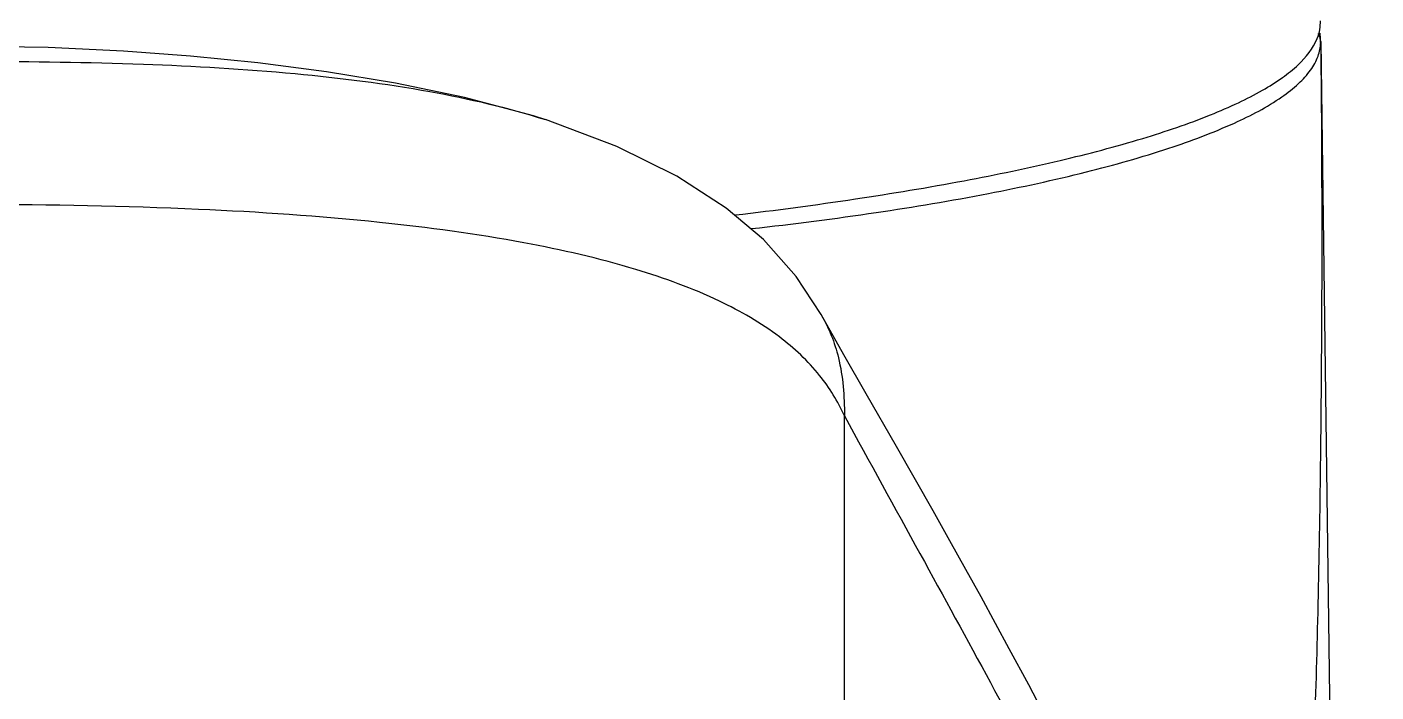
# Model space of a CAD drawing. Header units: millimetres. Extents: x 1091 to 1735, y 843 to 1297.
# Drawn here: x 1491.55 to 1515.64, y 1132.7 to 1144.58 of the extents above; entities that cross this region are included whole.
import ezdxf

# ---------------------------------------------------------------- set-up
doc = ezdxf.new("R2010")
doc.units = ezdxf.units.MM

msp = doc.modelspace()

# ---------------------------------------------------------------- linework, layer by layer
at = {"color": 7, "linetype": 'Continuous'}
for p, q in [((1514.594, 1144.373), (1514.596, 1144.378)), ((1514.656, 1144.323), (1515.644, 1071.913)), ((1500.81, 1142.926), (1500.818, 1142.923)), ((1507.078, 1137.087), (1506.537, 1138.03)), ((1507.733, 1135.935), (1507.078, 1137.087)), ((1508.033, 1135.403), (1507.733, 1135.935)), ((1508.32, 1134.891), (1508.033, 1135.403)), ((1508.592, 1134.399), (1508.32, 1134.891)), ((1508.85, 1133.928), (1508.592, 1134.399)), ((1509.095, 1133.475), (1508.85, 1133.928)), ((1509.441, 1132.83), (1509.095, 1133.475)), ((1509.762, 1132.222), (1509.441, 1132.83))]:
    msp.add_line(p, q, dxfattribs=at)
at = {"color": 9, "linetype": 'Continuous'}
msp.add_line((1506.151, 1128.151), (1506.151, 1137.635), dxfattribs=at)
at = {"color": 7, "linetype": 'Continuous'}
for points in [[(1500.818, 1142.923), (1500.597, 1142.992), (1499.368, 1143.322), (1498.133, 1143.579), (1496.898, 1143.781), (1495.676, 1143.939), (1494.469, 1144.059), (1493.277, 1144.15), (1491.932, 1144.215), (1490.651, 1144.234)], [(1505.733, 1139.447), (1505.287, 1140.125), (1504.703, 1140.786), (1504.04, 1141.344), (1503.156, 1141.914), (1502.086, 1142.447), (1500.81, 1142.926)], [(1506.537, 1138.03), (1506.142, 1138.726), (1505.733, 1139.447)]]:
    msp.add_lwpolyline(points, dxfattribs=at)
at = {"color": 9, "linetype": 'Continuous'}
for centre, radius, start, end in [((1514.316, 1144.299), 0.34, 22.9983, 28.6565), ((1514.313, 1144.298), 0.343, 11.9833, 22.9552), ((1514.316, 1144.299), 0.34, 0.8296, 12.0145), ((1513.852, 1144.322), 0.805, 359.318, 0.0235), ((1513.803, 1144.323), 0.853, 358.6826, 359.3182)]:
    msp.add_arc(centre, radius, start, end, dxfattribs=at)
at = {"color": 7, "linetype": 'Continuous'}
for centre, radius, start, end in [((1513.574, 1144.318), 1.082, 1.1045, 8.0236), ((1513.921, 1144.322), 0.735, 1.2755, 8.7153)]:
    msp.add_arc(centre, radius, start, end, dxfattribs=at)
for points, knots in [([(1514.596, 1144.378), (1514.616, 1144.429), (1514.646, 1144.533), (1514.653, 1144.641), (1514.651, 1144.693)], [0, 0, 0, 0, 0.508842, 1, 1, 1, 1]), ([(1504.205, 1141.223), (1504.92, 1141.308), (1506.285, 1141.489), (1508.221, 1141.81), (1509.934, 1142.166), (1511.405, 1142.552), (1512.465, 1142.91), (1513.172, 1143.215), (1513.602, 1143.436), (1513.962, 1143.661), (1514.316, 1143.943), (1514.522, 1144.195), (1514.594, 1144.373)], [0, 0, 0, 0, 0.194952, 0.372677, 0.531168, 0.668759, 0.784243, 0.83351, 0.877123, 0.915207, 0.94803, 1, 1, 1, 1])]:
    msp.add_open_spline(points, degree=3, knots=knots, dxfattribs=at)
at = {"color": 9, "linetype": 'Continuous'}
msp.add_open_spline([(1514.656, 1144.323), (1514.655, 1144.367), (1514.645, 1144.412), (1514.628, 1144.453)], degree=3, dxfattribs=at)
for points, knots in [([(1504.492, 1140.979), (1505.236, 1141.062), (1506.65, 1141.243), (1508.646, 1141.577), (1510.392, 1141.955), (1511.862, 1142.368), (1513.036, 1142.805), (1513.811, 1143.207), (1514.253, 1143.55), (1514.477, 1143.793), (1514.618, 1144.044), (1514.654, 1144.22), (1514.656, 1144.303)], [0, 0, 0, 0, 0.203122, 0.386782, 0.54888, 0.687463, 0.800809, 0.888327, 0.922895, 0.952178, 0.977354, 1, 1, 1, 1]), ([(1514.656, 1144.303), (1514.666, 1143.408), (1514.678, 1141.635), (1514.673, 1139.009), (1514.649, 1136.461), (1514.605, 1134.026), (1514.539, 1131.752), (1514.449, 1129.692), (1514.337, 1127.915), (1514.219, 1126.643), (1514.103, 1125.827), (1514.018, 1125.376), (1513.928, 1125.031), (1513.833, 1124.78), (1513.735, 1124.609), (1513.63, 1124.505), (1513.514, 1124.465), (1513.401, 1124.483), (1513.292, 1124.537), (1513.139, 1124.654), (1512.95, 1124.863), (1512.727, 1125.173), (1512.583, 1125.406), (1512.509, 1125.532)], [0, 0, 0, 0, 0.124705, 0.246909, 0.365717, 0.479555, 0.586019, 0.682576, 0.766606, 0.834012, 0.860315, 0.881469, 0.897773, 0.909911, 0.918712, 0.925075, 0.930147, 0.935096, 0.940607, 0.946891, 0.961844, 0.979664, 1, 1, 1, 1]), ([(1490.651, 1143.966), (1491.645, 1143.966), (1493.543, 1143.941), (1496.247, 1143.785), (1498.652, 1143.484), (1500.135, 1143.142), (1500.81, 1142.926)], [0, 0, 0, 0, 0.290812, 0.555832, 0.792643, 1, 1, 1, 1]), ([(1506.151, 1137.635), (1506.034, 1137.892), (1505.708, 1138.421), (1504.948, 1139.13), (1503.83, 1139.771), (1502.29, 1140.33), (1500.253, 1140.793), (1497.641, 1141.144), (1494.376, 1141.364), (1491.973, 1141.406), (1490.651, 1141.406)], [0, 0, 0, 0, 0.051126, 0.11127, 0.186473, 0.283099, 0.407216, 0.564509, 0.760372, 1, 1, 1, 1]), ([(1505.743, 1139.429), (1505.808, 1139.314), (1505.928, 1139.069), (1506.115, 1138.477), (1506.151, 1137.983), (1506.151, 1137.635)], [0, 0, 0, 0, 0.212654, 0.438176, 1, 1, 1, 1]), ([(1506.151, 1137.635), (1506.598, 1136.813), (1507.47, 1135.226), (1508.751, 1132.898), (1509.939, 1130.647), (1510.692, 1129.156), (1511.058, 1128.418)], [0, 0, 0, 0, 0.268774, 0.520309, 0.763388, 1, 1, 1, 1])]:
    msp.add_open_spline(points, degree=3, knots=knots, dxfattribs=at)

doc.saveas('drawing.dxf')
